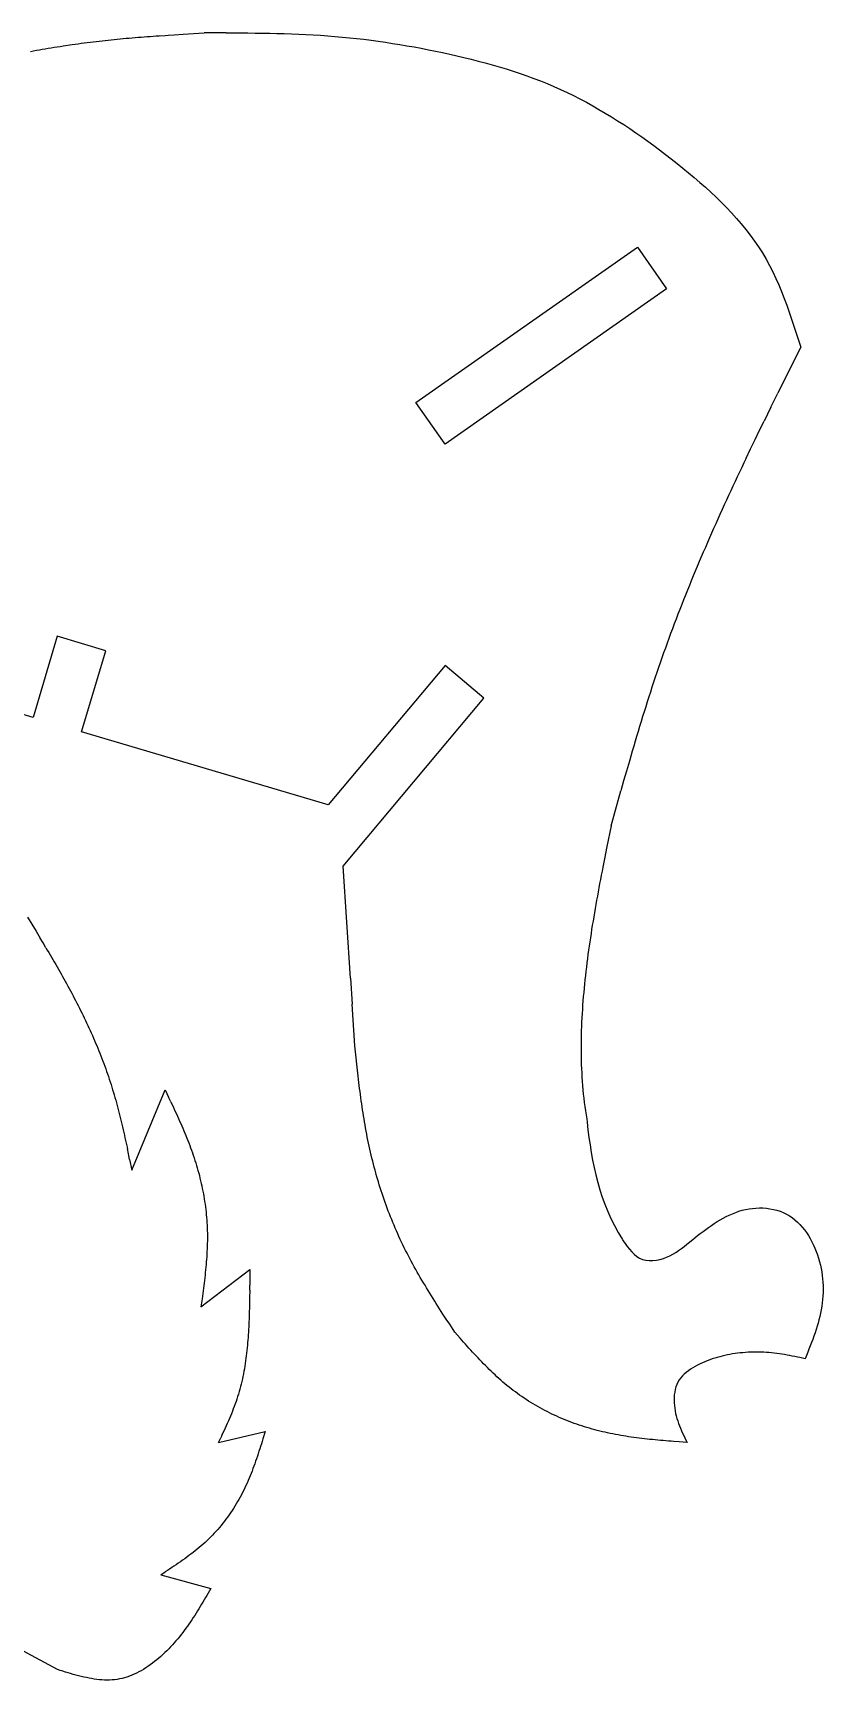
# Model space of a CAD drawing. Extents: x -3475 to 3475, y -2114 to 2114.
# Drawn here: x 2996 to 3445, y 1163 to 2100 of the extents above; entities that cross this region are included whole.
import ezdxf

# ---------------------------------------------------------------- set-up
doc = ezdxf.new("R2010")
doc.units = 0
doc.header["$MEASUREMENT"] = 0
doc.layers.get('0').update_dxf_attribs({"linetype": 'CONTINUOUS'})

msp = doc.modelspace()

# ---------------------------------------------------------------- linework, layer by layer
for p, q in [((3062.54, 2097.86), (3064.26, 2097.98)), ((3064.26, 2097.98), (3065.97, 2098.1)), ((3065.97, 2098.1), (3067.68, 2098.22)), ((3067.68, 2098.22), (3071.1, 2098.45)), ((3071.1, 2098.45), (3072.82, 2098.56)), ((3072.82, 2098.56), (3076.24, 2098.78)), ((3076.24, 2098.78), (3081.38, 2099.09)), ((3081.38, 2099.09), (3093.38, 2099.78)), ((3105.79, 2099.81), (3093.38, 2099.78)), ((3105.79, 2099.81), (3109.93, 2099.81)), ((3109.93, 2099.81), (3114.07, 2099.8)), ((3114.07, 2099.8), (3118.2, 2099.78)), ((3118.2, 2099.78), (3122.34, 2099.75)), ((3122.34, 2099.75), (3126.47, 2099.7)), ((3126.47, 2099.7), (3130.61, 2099.63)), ((3130.61, 2099.63), (3134.74, 2099.54)), ((3134.74, 2099.54), (3138.87, 2099.43)), ((3138.87, 2099.43), (3142.99, 2099.3)), ((3142.99, 2099.3), (3147.12, 2099.14)), ((3147.12, 2099.14), (3151.24, 2098.95)), ((3151.24, 2098.95), (3155.36, 2098.73)), ((3155.36, 2098.73), (3159.48, 2098.48)), ((3159.48, 2098.48), (3163.6, 2098.19)), ((3163.6, 2098.19), (3167.71, 2097.87)), ((2994.48, 2089.32), (2996.17, 2089.63)), ((2996.17, 2089.63), (2997.86, 2089.93)), ((2997.86, 2089.93), (2999.55, 2090.23)), ((2999.55, 2090.23), (3001.24, 2090.53)), ((3001.24, 2090.53), (3002.93, 2090.82)), ((3002.93, 2090.82), (3004.62, 2091.1)), ((3004.62, 2091.1), (3006.32, 2091.38)), ((3006.32, 2091.38), (3008.01, 2091.65)), ((3008.01, 2091.65), (3009.71, 2091.93)), ((3009.71, 2091.93), (3011.4, 2092.19)), ((3011.4, 2092.19), (3013.1, 2092.45)), ((3013.1, 2092.45), (3018.19, 2093.2)), ((3018.19, 2093.2), (3019.89, 2093.45)), ((3019.89, 2093.45), (3021.59, 2093.68)), ((3021.59, 2093.68), (3023.29, 2093.91)), ((3023.29, 2093.91), (3024.99, 2094.14)), ((3024.99, 2094.14), (3026.69, 2094.36)), ((3026.69, 2094.36), (3028.4, 2094.58)), ((3028.4, 2094.58), (3030.1, 2094.79)), ((3030.1, 2094.79), (3031.8, 2094.99)), ((3031.8, 2094.99), (3033.51, 2095.19)), ((3033.51, 2095.19), (3035.21, 2095.39)), ((3035.21, 2095.39), (3036.92, 2095.57)), ((3036.92, 2095.57), (3038.62, 2095.76)), ((3038.62, 2095.76), (3040.33, 2095.94)), ((3040.33, 2095.94), (3042.03, 2096.11)), ((3042.03, 2096.11), (3043.74, 2096.28)), ((3043.74, 2096.28), (3045.45, 2096.44)), ((3045.45, 2096.44), (3047.16, 2096.6)), ((3047.16, 2096.6), (3048.86, 2096.76)), ((3048.86, 2096.76), (3050.57, 2096.91)), ((3050.57, 2096.91), (3052.28, 2097.06)), ((3052.28, 2097.06), (3053.99, 2097.2)), ((3053.99, 2097.2), (3055.7, 2097.34)), ((3055.7, 2097.34), (3057.41, 2097.47)), ((3057.41, 2097.47), (3059.12, 2097.61)), ((3059.12, 2097.61), (3060.83, 2097.74)), ((3060.83, 2097.74), (3062.54, 2097.86)), ((3167.71, 2097.87), (3171.82, 2097.5)), ((3171.82, 2097.5), (3175.93, 2097.1)), ((3175.93, 2097.1), (3180.03, 2096.66)), ((3180.03, 2096.66), (3184.13, 2096.18)), ((3184.13, 2096.18), (3188.22, 2095.67)), ((3188.22, 2095.67), (3192.32, 2095.11)), ((3192.32, 2095.11), (3196.41, 2094.53)), ((3196.41, 2094.53), (3200.49, 2093.9)), ((3200.49, 2093.9), (3204.57, 2093.25)), ((3204.57, 2093.25), (3208.65, 2092.55)), ((3208.65, 2092.55), (3212.72, 2091.83)), ((3212.72, 2091.83), (3216.79, 2091.07)), ((3216.79, 2091.07), (3220.86, 2090.28)), ((3220.86, 2090.28), (3224.92, 2089.45)), ((3224.92, 2089.45), (3228.98, 2088.6)), ((3228.98, 2088.6), (3233.03, 2087.71)), ((3233.03, 2087.71), (3237.08, 2086.79)), ((3237.08, 2086.79), (3241.12, 2085.84)), ((3241.12, 2085.84), (3245.15, 2084.86)), ((3245.15, 2084.86), (3249.18, 2083.83)), ((3249.18, 2083.83), (3253.19, 2082.77)), ((3253.19, 2082.77), (3257.18, 2081.66)), ((3257.18, 2081.66), (3261.17, 2080.51)), ((3261.17, 2080.51), (3265.13, 2079.31)), ((3265.13, 2079.31), (3269.08, 2078.06)), ((3269.08, 2078.06), (3273, 2076.76)), ((3273, 2076.76), (3276.9, 2075.4)), ((3276.9, 2075.4), (3280.78, 2073.98)), ((3280.78, 2073.98), (3284.63, 2072.51)), ((3284.63, 2072.51), (3288.45, 2070.97)), ((3288.45, 2070.97), (3292.24, 2069.37)), ((3292.24, 2069.37), (3296, 2067.7)), ((3296, 2067.7), (3299.72, 2065.97)), ((3299.72, 2065.97), (3303.42, 2064.17)), ((3303.42, 2064.17), (3307.08, 2062.31)), ((3307.08, 2062.31), (3310.72, 2060.39)), ((3310.72, 2060.39), (3314.32, 2058.4)), ((3314.32, 2058.4), (3317.9, 2056.37)), ((3317.9, 2056.37), (3321.46, 2054.28)), ((3321.46, 2054.28), (3324.98, 2052.13)), ((3324.98, 2052.13), (3328.48, 2049.93)), ((3328.48, 2049.93), (3331.96, 2047.69)), ((3331.96, 2047.69), (3335.42, 2045.4)), ((3335.42, 2045.4), (3338.85, 2043.06)), ((3338.85, 2043.06), (3342.26, 2040.68)), ((3342.26, 2040.68), (3345.65, 2038.26)), ((3345.65, 2038.26), (3349.03, 2035.8)), ((3349.03, 2035.8), (3352.38, 2033.3)), ((3352.38, 2033.3), (3355.72, 2030.77)), ((3355.72, 2030.77), (3359.04, 2028.2)), ((3359.04, 2028.2), (3362.34, 2025.6)), ((3362.34, 2025.6), (3365.63, 2022.97)), ((3365.63, 2022.97), (3368.88, 2020.3)), ((3368.88, 2020.3), (3372.11, 2017.6)), ((3372.11, 2017.6), (3375.3, 2014.86)), ((3375.3, 2014.86), (3378.45, 2012.07)), ((3378.45, 2012.07), (3381.54, 2009.25)), ((3381.54, 2009.25), (3384.59, 2006.37)), ((3384.59, 2006.37), (3387.57, 2003.45)), ((3387.57, 2003.45), (3390.5, 2000.48)), ((3390.5, 2000.48), (3393.35, 1997.46)), ((3393.35, 1997.46), (3396.12, 1994.38)), ((3396.12, 1994.38), (3398.81, 1991.25)), ((3398.81, 1991.25), (3401.42, 1988.06)), ((3401.42, 1988.06), (3403.93, 1984.81)), ((3213.79, 1889.66), (3339.82, 1977.91)), ((3339.82, 1977.91), (3356.36, 1954.27)), ((3403.93, 1984.81), (3406.35, 1981.5)), ((3406.35, 1981.5), (3408.66, 1978.13)), ((3408.66, 1978.13), (3410.86, 1974.69)), ((3410.86, 1974.69), (3412.95, 1971.18)), ((3412.95, 1971.18), (3414.92, 1967.6)), ((3414.92, 1967.6), (3416.78, 1963.96)), ((3416.78, 1963.96), (3418.54, 1960.26)), ((3418.54, 1960.26), (3420.21, 1956.5)), ((3356.36, 1954.27), (3230.34, 1866.03)), ((3420.21, 1956.5), (3421.8, 1952.7)), ((3421.8, 1952.7), (3423.31, 1948.86)), ((3423.31, 1948.86), (3424.77, 1944.97)), ((3424.77, 1944.97), (3426.16, 1941.06)), ((3426.16, 1941.06), (3427.51, 1937.12)), ((3427.51, 1937.12), (3428.83, 1933.16)), ((3428.83, 1933.16), (3430.12, 1929.18)), ((3432.65, 1921.2), (3424.81, 1905.44)), ((3430.12, 1929.18), (3431.39, 1925.19)), ((3431.39, 1925.19), (3432.65, 1921.2)), ((3424.81, 1905.44), (3419.59, 1894.93)), ((3415.7, 1887.04), (3419.59, 1894.93)), ((3230.34, 1866.03), (3213.79, 1889.66)), ((3415.7, 1887.04), (3411.83, 1879.14)), ((3406.69, 1868.58), (3409.25, 1873.86)), ((3409.25, 1873.86), (3411.83, 1879.14)), ((3404.14, 1863.3), (3406.69, 1868.58)), ((3400.35, 1855.36), (3399.09, 1852.71)), ((3401.61, 1858.01), (3400.35, 1855.36)), ((3401.61, 1858.01), (3404.14, 1863.3)), ((3396.58, 1847.4), (3395.34, 1844.74)), ((3397.83, 1850.05), (3396.58, 1847.4)), ((3399.09, 1852.71), (3397.83, 1850.05)), ((3391.62, 1836.76), (3390.4, 1834.09)), ((3392.86, 1839.42), (3391.62, 1836.76)), ((3394.09, 1842.08), (3392.86, 1839.42)), ((3395.34, 1844.74), (3394.09, 1842.08)), ((3387.95, 1828.75), (3386.74, 1826.08)), ((3389.17, 1831.42), (3387.95, 1828.75)), ((3390.4, 1834.09), (3389.17, 1831.42)), ((3383.14, 1818.04), (3381.95, 1815.36)), ((3384.33, 1820.72), (3383.14, 1818.04)), ((3385.54, 1823.4), (3384.33, 1820.72)), ((3386.74, 1826.08), (3385.54, 1823.4)), ((3379.59, 1809.98), (3378.42, 1807.29)), ((3380.77, 1812.67), (3379.59, 1809.98)), ((3381.95, 1815.36), (3380.77, 1812.67)), ((3374.95, 1799.19), (3373.81, 1796.49)), ((3376.1, 1801.89), (3374.95, 1799.19)), ((3377.26, 1804.59), (3376.1, 1801.89)), ((3378.42, 1807.29), (3377.26, 1804.59)), ((3371.54, 1791.07), (3370.43, 1788.35)), ((3372.67, 1793.78), (3371.54, 1791.07)), ((3373.81, 1796.49), (3372.67, 1793.78)), ((3367.11, 1780.2), (3366.03, 1777.47)), ((3368.21, 1782.92), (3367.11, 1780.2)), ((3369.31, 1785.64), (3368.21, 1782.92)), ((3370.43, 1788.35), (3369.31, 1785.64)), ((3363.88, 1772.01), (3362.81, 1769.27)), ((3364.95, 1774.74), (3363.88, 1772.01)), ((3366.03, 1777.47), (3364.95, 1774.74)), ((3359.68, 1761.05), (3358.66, 1758.3)), ((3360.72, 1763.79), (3359.68, 1761.05)), ((3361.76, 1766.54), (3360.72, 1763.79)), ((3362.81, 1769.27), (3361.76, 1766.54)), ((3009.63, 1756.73), (2995.97, 1710.63)), ((3037.29, 1748.54), (3009.63, 1756.73)), ((3356.64, 1752.79), (3355.65, 1750.03)), ((3357.65, 1755.55), (3356.64, 1752.79)), ((3358.66, 1758.3), (3357.65, 1755.55)), ((2995.97, 1710.63), (2876.12, 1746.13)), ((3023.63, 1702.44), (3037.29, 1748.54)), ((3353.69, 1744.51), (3352.72, 1741.74)), ((3354.66, 1747.27), (3353.69, 1744.51)), ((3355.65, 1750.03), (3354.66, 1747.27)), ((3230.36, 1740.1), (3163.89, 1660.89)), ((3252.45, 1721.56), (3230.36, 1740.1)), ((3349.89, 1733.41), (3348.97, 1730.63)), ((3350.82, 1736.19), (3349.89, 1733.41)), ((3351.77, 1738.96), (3350.82, 1736.19)), ((3352.72, 1741.74), (3351.77, 1738.96)), ((3347.14, 1725.05), (3346.24, 1722.26)), ((3348.05, 1727.84), (3347.14, 1725.05)), ((3348.97, 1730.63), (3348.05, 1727.84)), ((3172.34, 1626.07), (3252.45, 1721.56)), ((3344.47, 1716.67), (3343.59, 1713.87)), ((3345.35, 1719.47), (3344.47, 1716.67)), ((3346.24, 1722.26), (3345.35, 1719.47)), ((3341.01, 1705.46), (3340.16, 1702.65)), ((3341.86, 1708.26), (3341.01, 1705.46)), ((3342.73, 1711.07), (3341.86, 1708.26)), ((3343.59, 1713.87), (3342.73, 1711.07)), ((3163.89, 1660.89), (3023.63, 1702.44)), ((3338.48, 1697.03), (3337.65, 1694.21)), ((3339.32, 1699.84), (3338.48, 1697.03)), ((3340.16, 1702.65), (3339.32, 1699.84)), ((3336, 1688.58), (3335.18, 1685.76)), ((3336.82, 1691.4), (3336, 1688.58)), ((3337.65, 1694.21), (3336.82, 1691.4)), ((3333.55, 1680.12), (3331.94, 1674.47)), ((3335.18, 1685.76), (3333.55, 1680.12)), ((3324.8, 1649.03), (3330.34, 1668.82)), ((3331.94, 1674.47), (3330.34, 1668.82)), ((3324.8, 1649.03), (3322.42, 1637.28)), ((3321.02, 1630.23), (3320.09, 1625.52)), ((3322.42, 1637.28), (3321.02, 1630.23)), ((3176.58, 1562.43), (3172.34, 1626.07)), ((3319.18, 1620.82), (3318.73, 1618.46)), ((3319.63, 1623.17), (3319.18, 1620.82)), ((3320.09, 1625.52), (3319.63, 1623.17)), ((3317.4, 1611.39), (3316.97, 1609.03)), ((3317.84, 1613.75), (3317.4, 1611.39)), ((3318.28, 1616.1), (3317.84, 1613.75)), ((3318.73, 1618.46), (3318.28, 1616.1)), ((3315.71, 1601.94), (3315.3, 1599.57)), ((3316.12, 1604.3), (3315.71, 1601.94)), ((3316.54, 1606.67), (3316.12, 1604.3)), ((3316.97, 1609.03), (3316.54, 1606.67)), ((2992.79, 1597.12), (2997.66, 1589.07)), ((3314.12, 1592.47), (3313.74, 1590.1)), ((3314.51, 1594.84), (3314.12, 1592.47)), ((3314.9, 1597.21), (3314.51, 1594.84)), ((3315.3, 1599.57), (3314.9, 1597.21)), ((2997.66, 1589.07), (3000.09, 1585.04)), ((3001.7, 1582.35), (3000.09, 1585.04)), ((3312.65, 1582.97), (3312.31, 1580.59)), ((3313.01, 1585.35), (3312.65, 1582.97)), ((3313.37, 1587.72), (3313.01, 1585.35)), ((3313.74, 1590.1), (3313.37, 1587.72)), ((3003.3, 1579.66), (3001.7, 1582.35)), ((3003.3, 1579.66), (3004.1, 1578.31)), ((3004.1, 1578.31), (3004.9, 1576.96)), ((3004.9, 1576.96), (3005.69, 1575.61)), ((3005.69, 1575.61), (3006.48, 1574.26)), ((3006.48, 1574.26), (3007.27, 1572.9)), ((3311.64, 1575.82), (3311.33, 1573.43)), ((3311.97, 1578.2), (3311.64, 1575.82)), ((3312.31, 1580.59), (3311.97, 1578.2)), ((3007.27, 1572.9), (3008.06, 1571.55)), ((3008.06, 1571.55), (3008.85, 1570.19)), ((3008.85, 1570.19), (3009.63, 1568.83)), ((3009.63, 1568.83), (3010.41, 1567.47)), ((3010.41, 1567.47), (3011.18, 1566.1)), ((3011.18, 1566.1), (3011.95, 1564.74)), ((3011.95, 1564.74), (3012.72, 1563.37)), ((3310.44, 1566.26), (3310.17, 1563.86)), ((3310.73, 1568.65), (3310.44, 1566.26)), ((3311.02, 1571.04), (3310.73, 1568.65)), ((3311.33, 1573.43), (3311.02, 1571.04)), ((3012.72, 1563.37), (3013.48, 1562)), ((3013.48, 1562), (3014.25, 1560.63)), ((3014.25, 1560.63), (3015, 1559.26)), ((3015, 1559.26), (3015.75, 1557.88)), ((3015.75, 1557.88), (3016.5, 1556.5)), ((3016.5, 1556.5), (3017.25, 1555.12)), ((3017.25, 1555.12), (3017.98, 1553.74)), ((3176.58, 1562.43), (3177.53, 1547.63)), ((3309.42, 1556.65), (3309.2, 1554.24)), ((3309.66, 1559.06), (3309.42, 1556.65)), ((3309.91, 1561.46), (3309.66, 1559.06)), ((3310.17, 1563.86), (3309.91, 1561.46)), ((3017.98, 1553.74), (3018.72, 1552.35)), ((3018.72, 1552.35), (3019.45, 1550.96)), ((3019.45, 1550.96), (3020.17, 1549.56)), ((3020.17, 1549.56), (3020.89, 1548.17)), ((3020.89, 1548.17), (3021.61, 1546.77)), ((3021.61, 1546.77), (3022.31, 1545.37)), ((3022.31, 1545.37), (3023.02, 1543.96)), ((3178.98, 1523.94), (3177.53, 1547.63)), ((3308.61, 1547.01), (3308.45, 1544.6)), ((3308.79, 1549.42), (3308.61, 1547.01)), ((3308.99, 1551.83), (3308.79, 1549.42)), ((3309.2, 1554.24), (3308.99, 1551.83)), ((3023.02, 1543.96), (3023.71, 1542.55)), ((3023.71, 1542.55), (3024.41, 1541.14)), ((3024.41, 1541.14), (3025.09, 1539.73)), ((3025.09, 1539.73), (3025.77, 1538.31)), ((3025.77, 1538.31), (3026.44, 1536.89)), ((3026.44, 1536.89), (3027.11, 1535.47)), ((3308.04, 1537.35), (3307.94, 1534.94)), ((3308.16, 1539.77), (3308.04, 1537.35)), ((3308.29, 1542.18), (3308.16, 1539.77)), ((3308.45, 1544.6), (3308.29, 1542.18)), ((3027.11, 1535.47), (3027.77, 1534.04)), ((3027.77, 1534.04), (3028.42, 1532.61)), ((3028.42, 1532.61), (3029.07, 1531.18)), ((3029.07, 1531.18), (3029.71, 1529.74)), ((3029.71, 1529.74), (3030.34, 1528.31)), ((3030.34, 1528.31), (3030.96, 1526.86)), ((3030.96, 1526.86), (3031.58, 1525.42)), ((3307.74, 1527.69), (3307.71, 1525.28)), ((3307.79, 1530.11), (3307.74, 1527.69)), ((3307.85, 1532.52), (3307.79, 1530.11)), ((3307.94, 1534.94), (3307.85, 1532.52)), ((3031.58, 1525.42), (3032.19, 1523.97)), ((3032.19, 1523.97), (3032.79, 1522.52)), ((3032.79, 1522.52), (3033.38, 1521.07)), ((3033.38, 1521.07), (3033.97, 1519.61)), ((3033.97, 1519.61), (3034.55, 1518.16)), ((3034.55, 1518.16), (3035.12, 1516.69)), ((3179.74, 1516.98), (3178.98, 1523.94)), ((3307.71, 1525.28), (3307.7, 1522.87)), ((3307.7, 1522.87), (3307.71, 1520.45)), ((3307.71, 1520.45), (3307.74, 1518.04)), ((3307.74, 1518.04), (3307.79, 1515.64)), ((3035.12, 1516.69), (3035.68, 1515.23)), ((3035.68, 1515.23), (3036.23, 1513.76)), ((3036.23, 1513.76), (3036.77, 1512.29)), ((3036.77, 1512.29), (3037.31, 1510.82)), ((3037.31, 1510.82), (3037.83, 1509.34)), ((3037.83, 1509.34), (3038.35, 1507.86)), ((3180.13, 1513.5), (3179.74, 1516.98)), ((3180.52, 1510.02), (3180.13, 1513.5)), ((3180.72, 1508.28), (3180.52, 1510.02)), ((3180.92, 1506.55), (3180.72, 1508.28)), ((3307.79, 1515.64), (3307.86, 1513.23)), ((3307.86, 1513.23), (3307.95, 1510.83)), ((3307.95, 1510.83), (3308.07, 1508.42)), ((3308.07, 1508.42), (3308.2, 1506.03)), ((3038.35, 1507.86), (3038.86, 1506.38)), ((3038.86, 1506.38), (3039.36, 1504.89)), ((3039.36, 1504.89), (3039.84, 1503.4)), ((3039.84, 1503.4), (3040.32, 1501.91)), ((3040.32, 1501.91), (3040.79, 1500.42)), ((3040.79, 1500.42), (3041.25, 1498.92)), ((3041.25, 1498.92), (3041.7, 1497.42)), ((3052.2, 1453.16), (3071.07, 1498.77)), ((3071.07, 1498.77), (3073.02, 1494.71)), ((3181.13, 1504.81), (3180.92, 1506.55)), ((3181.34, 1503.07), (3181.13, 1504.81)), ((3181.55, 1501.34), (3181.34, 1503.07)), ((3181.77, 1499.6), (3181.55, 1501.34)), ((3182, 1497.87), (3181.77, 1499.6)), ((3308.2, 1506.03), (3308.37, 1503.63)), ((3308.37, 1503.63), (3308.55, 1501.24)), ((3308.55, 1501.24), (3308.76, 1498.85)), ((3308.76, 1498.85), (3308.99, 1496.46)), ((3041.7, 1497.42), (3042.14, 1495.92)), ((3042.14, 1495.92), (3042.58, 1494.41)), ((3042.58, 1494.41), (3043, 1492.91)), ((3043, 1492.91), (3043.42, 1491.4)), ((3043.42, 1491.4), (3043.83, 1489.89)), ((3043.83, 1489.89), (3044.23, 1488.37)), ((3074.31, 1492), (3073.02, 1494.71)), ((3074.31, 1492), (3074.96, 1490.64)), ((3074.96, 1490.64), (3075.6, 1489.28)), ((3075.6, 1489.28), (3076.24, 1487.93)), ((3182.22, 1496.14), (3182, 1497.87)), ((3182.46, 1494.4), (3182.22, 1496.14)), ((3182.7, 1492.67), (3182.46, 1494.4)), ((3182.94, 1490.94), (3182.7, 1492.67)), ((3183.19, 1489.21), (3182.94, 1490.94)), ((3183.45, 1487.49), (3183.19, 1489.21)), ((3308.99, 1496.46), (3309.25, 1494.08)), ((3309.25, 1494.08), (3309.54, 1491.7)), ((3309.54, 1491.7), (3309.85, 1489.33)), ((3309.85, 1489.33), (3310.19, 1486.96)), ((3044.23, 1488.37), (3044.63, 1486.86)), ((3044.63, 1486.86), (3045.02, 1485.34)), ((3045.02, 1485.34), (3045.4, 1483.82)), ((3045.4, 1483.82), (3045.78, 1482.3)), ((3045.78, 1482.3), (3046.15, 1480.77)), ((3046.15, 1480.77), (3046.52, 1479.25)), ((3076.24, 1487.93), (3076.87, 1486.57)), ((3076.87, 1486.57), (3077.5, 1485.2)), ((3077.5, 1485.2), (3078.13, 1483.84)), ((3078.13, 1483.84), (3078.75, 1482.48)), ((3078.75, 1482.48), (3079.36, 1481.11)), ((3079.36, 1481.11), (3079.97, 1479.74)), ((3183.72, 1485.76), (3183.45, 1487.49)), ((3183.99, 1484.03), (3183.72, 1485.76)), ((3184.27, 1482.31), (3183.99, 1484.03)), ((3184.56, 1480.59), (3184.27, 1482.31)), ((3184.85, 1478.87), (3184.56, 1480.59)), ((3310.19, 1486.96), (3310.55, 1484.6)), ((3310.55, 1484.6), (3310.91, 1482.43)), ((3310.91, 1482.43), (3311.12, 1480.45)), ((3311.12, 1480.45), (3311.62, 1476.13)), ((3046.52, 1479.25), (3046.88, 1477.72)), ((3046.88, 1477.72), (3047.23, 1476.19)), ((3047.23, 1476.19), (3047.59, 1474.66)), ((3047.59, 1474.66), (3047.93, 1473.13)), ((3047.93, 1473.13), (3048.28, 1471.6)), ((3048.28, 1471.6), (3048.62, 1470.07)), ((3079.97, 1479.74), (3080.58, 1478.36)), ((3080.58, 1478.36), (3081.17, 1476.99)), ((3081.17, 1476.99), (3081.76, 1475.61)), ((3081.76, 1475.61), (3082.34, 1474.23)), ((3082.34, 1474.23), (3082.91, 1472.84)), ((3082.91, 1472.84), (3083.48, 1471.45)), ((3083.48, 1471.45), (3084.03, 1470.06)), ((3185.16, 1477.15), (3184.85, 1478.87)), ((3185.47, 1475.43), (3185.16, 1477.15)), ((3185.79, 1473.71), (3185.47, 1475.43)), ((3186.12, 1472), (3185.79, 1473.71)), ((3186.47, 1470.28), (3186.12, 1472)), ((3311.62, 1476.13), (3312.18, 1471.81)), ((3312.18, 1471.81), (3312.8, 1467.5)), ((3048.62, 1470.07), (3048.95, 1468.54)), ((3048.95, 1468.54), (3049.29, 1467)), ((3049.29, 1467), (3049.62, 1465.47)), ((3050.27, 1462.39), (3049.62, 1465.47)), ((3050.92, 1459.32), (3050.27, 1462.39)), ((3084.03, 1470.06), (3084.57, 1468.66)), ((3084.57, 1468.66), (3085.11, 1467.26)), ((3085.11, 1467.26), (3085.63, 1465.86)), ((3085.63, 1465.86), (3086.14, 1464.45)), ((3086.14, 1464.45), (3086.64, 1463.03)), ((3086.64, 1463.03), (3087.13, 1461.61)), ((3087.13, 1461.61), (3087.61, 1460.19)), ((3186.82, 1468.57), (3186.47, 1470.28)), ((3187.18, 1466.86), (3186.82, 1468.57)), ((3187.56, 1465.16), (3187.18, 1466.86)), ((3187.94, 1463.45), (3187.56, 1465.16)), ((3188.34, 1461.75), (3187.94, 1463.45)), ((3188.75, 1460.04), (3188.34, 1461.75)), ((3312.8, 1467.5), (3313.49, 1463.21)), ((3313.49, 1463.21), (3314.28, 1458.93)), ((3050.92, 1459.32), (3052.2, 1453.16)), ((3087.61, 1460.19), (3088.07, 1458.75)), ((3088.07, 1458.75), (3088.52, 1457.32)), ((3088.52, 1457.32), (3088.96, 1455.88)), ((3088.96, 1455.88), (3089.38, 1454.43)), ((3089.38, 1454.43), (3089.79, 1452.98)), ((3089.79, 1452.98), (3090.19, 1451.53)), ((3189.17, 1458.34), (3188.75, 1460.04)), ((3189.6, 1456.65), (3189.17, 1458.34)), ((3190.04, 1454.95), (3189.6, 1456.65)), ((3190.5, 1453.26), (3190.04, 1454.95)), ((3190.96, 1451.57), (3190.5, 1453.26)), ((3314.28, 1458.93), (3315.15, 1454.68)), ((3315.15, 1454.68), (3316.13, 1450.44)), ((3090.19, 1451.53), (3090.57, 1450.07)), ((3090.57, 1450.07), (3090.94, 1448.61)), ((3090.94, 1448.61), (3091.29, 1447.15)), ((3091.29, 1447.15), (3091.63, 1445.68)), ((3091.63, 1445.68), (3091.96, 1444.21)), ((3091.96, 1444.21), (3092.27, 1442.73)), ((3092.27, 1442.73), (3092.57, 1441.26)), ((3191.44, 1449.89), (3190.96, 1451.57)), ((3191.93, 1448.21), (3191.44, 1449.89)), ((3192.43, 1446.53), (3191.93, 1448.21)), ((3192.94, 1444.85), (3192.43, 1446.53)), ((3193.47, 1443.18), (3192.94, 1444.85)), ((3194, 1441.51), (3193.47, 1443.18)), ((3316.13, 1450.44), (3317.22, 1446.23)), ((3317.22, 1446.23), (3318.44, 1442.05)), ((3092.57, 1441.26), (3092.85, 1439.77)), ((3092.85, 1439.77), (3093.11, 1438.29)), ((3093.11, 1438.29), (3093.36, 1436.81)), ((3093.36, 1436.81), (3093.59, 1435.32)), ((3093.59, 1435.32), (3093.81, 1433.83)), ((3093.81, 1433.83), (3094.01, 1432.34)), ((3194.55, 1439.84), (3194, 1441.51)), ((3195.11, 1438.18), (3194.55, 1439.84)), ((3195.68, 1436.52), (3195.11, 1438.18)), ((3196.26, 1434.87), (3195.68, 1436.52)), ((3196.85, 1433.22), (3196.26, 1434.87)), ((3197.46, 1431.58), (3196.85, 1433.22)), ((3318.44, 1442.05), (3319.78, 1437.89)), ((3319.78, 1437.89), (3321.27, 1433.77)), ((3321.27, 1433.77), (3322.92, 1429.68)), ((3094.01, 1432.34), (3094.2, 1430.85)), ((3094.2, 1430.85), (3094.37, 1429.36)), ((3094.37, 1429.36), (3094.52, 1427.86)), ((3094.52, 1427.86), (3094.66, 1426.37)), ((3094.66, 1426.37), (3094.78, 1424.87)), ((3094.78, 1424.87), (3094.88, 1423.38)), ((3198.07, 1429.94), (3197.46, 1431.58)), ((3198.7, 1428.3), (3198.07, 1429.94)), ((3199.34, 1426.67), (3198.7, 1428.3)), ((3199.99, 1425.05), (3199.34, 1426.67)), ((3200.65, 1423.42), (3199.99, 1425.05)), ((3322.92, 1429.68), (3324.72, 1425.63)), ((3324.72, 1425.63), (3326.7, 1421.62)), ((3383.46, 1422.87), (3385.11, 1423.92)), ((3385.11, 1423.92), (3386.79, 1424.93)), ((3386.79, 1424.93), (3388.5, 1425.89)), ((3388.5, 1425.89), (3390.25, 1426.8)), ((3390.25, 1426.8), (3392.02, 1427.64)), ((3392.02, 1427.64), (3393.82, 1428.43)), ((3393.82, 1428.43), (3395.66, 1429.14)), ((3395.66, 1429.14), (3397.52, 1429.78)), ((3397.52, 1429.78), (3399.4, 1430.33)), ((3399.4, 1430.33), (3401.32, 1430.8)), ((3401.32, 1430.8), (3403.25, 1431.18)), ((3403.25, 1431.18), (3405.22, 1431.45)), ((3405.22, 1431.45), (3407.2, 1431.63)), ((3407.2, 1431.63), (3409.2, 1431.7)), ((3409.2, 1431.7), (3411.2, 1431.66)), ((3411.2, 1431.66), (3413.19, 1431.51)), ((3413.19, 1431.51), (3415.18, 1431.25)), ((3415.18, 1431.25), (3417.13, 1430.87)), ((3417.13, 1430.87), (3419.05, 1430.39)), ((3419.05, 1430.39), (3420.93, 1429.78)), ((3420.93, 1429.78), (3422.76, 1429.06)), ((3422.76, 1429.06), (3424.52, 1428.21)), ((3424.52, 1428.21), (3426.22, 1427.25)), ((3426.22, 1427.25), (3427.83, 1426.17)), ((3427.83, 1426.17), (3429.37, 1424.97)), ((3429.37, 1424.97), (3430.84, 1423.68)), ((3430.84, 1423.68), (3432.24, 1422.29)), ((3094.88, 1423.38), (3094.97, 1421.88)), ((3094.97, 1421.88), (3095.03, 1420.38)), ((3095.03, 1420.38), (3095.09, 1418.89)), ((3095.09, 1418.89), (3095.12, 1417.39)), ((3095.12, 1417.39), (3095.14, 1415.9)), ((3095.14, 1414.4), (3095.12, 1412.9)), ((3095.14, 1415.9), (3095.14, 1414.4)), ((3201.33, 1421.81), (3200.65, 1423.42)), ((3202.01, 1420.2), (3201.33, 1421.81)), ((3202.71, 1418.59), (3202.01, 1420.2)), ((3203.42, 1417), (3202.71, 1418.59)), ((3204.14, 1415.4), (3203.42, 1417)), ((3204.87, 1413.81), (3204.14, 1415.4)), ((3326.7, 1421.62), (3328.86, 1417.64)), ((3328.86, 1417.64), (3331.21, 1413.71)), ((3369.44, 1412.25), (3372.49, 1414.71)), ((3372.49, 1414.71), (3374.02, 1415.93)), ((3374.02, 1415.93), (3375.55, 1417.14)), ((3375.55, 1417.14), (3377.1, 1418.34)), ((3377.1, 1418.34), (3378.66, 1419.51)), ((3378.66, 1419.51), (3380.24, 1420.66)), ((3380.24, 1420.66), (3381.84, 1421.79)), ((3381.84, 1421.79), (3383.46, 1422.87)), ((3432.24, 1422.29), (3433.56, 1420.82)), ((3433.56, 1420.82), (3434.8, 1419.26)), ((3434.8, 1419.26), (3435.98, 1417.64)), ((3435.98, 1417.64), (3437.08, 1415.96)), ((3437.08, 1415.96), (3438.11, 1414.22)), ((3094.84, 1405.43), (3094.74, 1403.93)), ((3094.92, 1406.92), (3094.84, 1405.43)), ((3094.99, 1408.42), (3094.92, 1406.92)), ((3095.05, 1409.91), (3094.99, 1408.42)), ((3095.09, 1411.41), (3095.05, 1409.91)), ((3095.12, 1412.9), (3095.09, 1411.41)), ((3205.62, 1412.23), (3204.87, 1413.81)), ((3206.37, 1410.66), (3205.62, 1412.23)), ((3207.14, 1409.09), (3206.37, 1410.66)), ((3207.92, 1407.53), (3207.14, 1409.09)), ((3208.71, 1405.97), (3207.92, 1407.53)), ((3209.51, 1404.42), (3208.71, 1405.97)), ((3331.21, 1413.71), (3331.51, 1413.26)), ((3331.51, 1413.26), (3331.53, 1413.22)), ((3331.53, 1413.22), (3332.73, 1411.5)), ((3332.73, 1411.5), (3333.95, 1409.81)), ((3333.95, 1409.81), (3335.21, 1408.19)), ((3335.21, 1408.19), (3336.52, 1406.69)), ((3336.52, 1406.69), (3337.91, 1405.32)), ((3337.91, 1405.32), (3339.39, 1404.13)), ((3358.2, 1404.46), (3359.94, 1405.38)), ((3359.94, 1405.38), (3361.61, 1406.39)), ((3361.61, 1406.39), (3363.23, 1407.48)), ((3363.23, 1407.48), (3364.82, 1408.62)), ((3364.82, 1408.62), (3366.37, 1409.81)), ((3366.37, 1409.81), (3367.91, 1411.03)), ((3367.91, 1411.03), (3369.44, 1412.25)), ((3438.11, 1414.22), (3439.07, 1412.43)), ((3439.07, 1412.43), (3439.96, 1410.6)), ((3439.96, 1410.6), (3440.78, 1408.75)), ((3440.78, 1408.75), (3441.53, 1406.87)), ((3441.53, 1406.87), (3442.21, 1404.97)), ((3442.21, 1404.97), (3442.82, 1403.06)), ((3091.48, 1375.55), (3119.31, 1396.74)), ((3094.11, 1396.46), (3093.96, 1394.97)), ((3094.26, 1397.96), (3094.11, 1396.46)), ((3094.39, 1399.45), (3094.26, 1397.96)), ((3094.52, 1400.95), (3094.39, 1399.45)), ((3094.64, 1402.44), (3094.52, 1400.95)), ((3094.74, 1403.93), (3094.64, 1402.44)), ((3119.31, 1396.74), (3119.28, 1392.28)), ((3210.33, 1402.87), (3209.51, 1404.42)), ((3211.15, 1401.33), (3210.33, 1402.87)), ((3211.98, 1399.8), (3211.15, 1401.33)), ((3212.82, 1398.27), (3211.98, 1399.8)), ((3213.67, 1396.74), (3212.82, 1398.27)), ((3214.53, 1395.22), (3213.67, 1396.74)), ((3339.39, 1404.13), (3340.99, 1403.17)), ((3340.99, 1403.17), (3342.71, 1402.45)), ((3342.71, 1402.45), (3344.57, 1401.99)), ((3344.57, 1401.99), (3346.51, 1401.78)), ((3346.51, 1401.78), (3348.51, 1401.79)), ((3348.51, 1401.79), (3350.54, 1402)), ((3350.54, 1402), (3352.55, 1402.39)), ((3352.55, 1402.39), (3354.52, 1402.95)), ((3354.52, 1402.95), (3356.4, 1403.64)), ((3356.4, 1403.64), (3358.2, 1404.46)), ((3442.82, 1403.06), (3443.37, 1401.13)), ((3443.37, 1401.13), (3443.84, 1399.2)), ((3443.84, 1399.2), (3444.25, 1397.25)), ((3444.25, 1397.25), (3444.6, 1395.3)), ((3093.09, 1387.5), (3092.9, 1386.01)), ((3093.27, 1388.99), (3093.09, 1387.5)), ((3093.45, 1390.49), (3093.27, 1388.99)), ((3093.63, 1391.98), (3093.45, 1390.49)), ((3093.8, 1393.47), (3093.63, 1391.98)), ((3093.96, 1394.97), (3093.8, 1393.47)), ((3119.23, 1384.86), (3119.25, 1387.83)), ((3119.28, 1392.28), (3119.25, 1387.83)), ((3215.4, 1393.71), (3214.53, 1395.22)), ((3216.27, 1392.2), (3215.4, 1393.71)), ((3217.15, 1390.69), (3216.27, 1392.2)), ((3218.04, 1389.19), (3217.15, 1390.69)), ((3218.94, 1387.69), (3218.04, 1389.19)), ((3219.84, 1386.19), (3218.94, 1387.69)), ((3220.75, 1384.7), (3219.84, 1386.19)), ((3444.6, 1395.3), (3444.88, 1393.34)), ((3444.88, 1393.34), (3445.1, 1391.38)), ((3445.1, 1391.38), (3445.25, 1389.41)), ((3445.25, 1389.41), (3445.35, 1387.45)), ((3445.35, 1387.45), (3445.38, 1385.49)), ((3092.1, 1380.03), (3091.48, 1375.55)), ((3092.3, 1381.53), (3092.1, 1380.03)), ((3092.5, 1383.02), (3092.3, 1381.53)), ((3092.7, 1384.51), (3092.5, 1383.02)), ((3092.9, 1386.01), (3092.7, 1384.51)), ((3119.11, 1377.43), (3119.08, 1375.94)), ((3119.14, 1378.91), (3119.11, 1377.43)), ((3119.17, 1380.4), (3119.14, 1378.91)), ((3119.19, 1381.89), (3119.17, 1380.4)), ((3119.21, 1383.37), (3119.19, 1381.89)), ((3119.23, 1384.86), (3119.21, 1383.37)), ((3221.67, 1383.21), (3220.75, 1384.7)), ((3222.59, 1381.72), (3221.67, 1383.21)), ((3223.51, 1380.24), (3222.59, 1381.72)), ((3224.44, 1378.76), (3223.51, 1380.24)), ((3225.38, 1377.28), (3224.44, 1378.76)), ((3226.32, 1375.8), (3225.38, 1377.28)), ((3444.91, 1377.68), (3444.64, 1375.75)), ((3445.11, 1379.62), (3444.91, 1377.68)), ((3445.26, 1381.57), (3445.11, 1379.62)), ((3445.35, 1383.52), (3445.26, 1381.57)), ((3445.38, 1385.49), (3445.35, 1383.52)), ((3118.84, 1368.5), (3118.78, 1367.02)), ((3118.9, 1369.99), (3118.84, 1368.5)), ((3118.95, 1371.48), (3118.9, 1369.99)), ((3119, 1372.97), (3118.95, 1371.48)), ((3119.04, 1374.45), (3119, 1372.97)), ((3119.08, 1375.94), (3119.04, 1374.45)), ((3227.26, 1374.33), (3226.32, 1375.8)), ((3228.2, 1372.85), (3227.26, 1374.33)), ((3229.15, 1371.38), (3228.2, 1372.85)), ((3231.05, 1368.44), (3229.15, 1371.38)), ((3232.97, 1365.51), (3231.05, 1368.44)), ((3443.06, 1368.13), (3442.55, 1366.25)), ((3443.53, 1370.02), (3443.06, 1368.13)), ((3443.95, 1371.92), (3443.53, 1370.02)), ((3444.32, 1373.83), (3443.95, 1371.92)), ((3444.64, 1375.75), (3444.32, 1373.83)), ((3118.26, 1358.08), (3118.15, 1356.59)), ((3118.37, 1359.57), (3118.26, 1358.08)), ((3118.46, 1361.06), (3118.37, 1359.57)), ((3118.55, 1362.55), (3118.46, 1361.06)), ((3118.63, 1364.04), (3118.55, 1362.55)), ((3118.71, 1365.53), (3118.63, 1364.04)), ((3118.78, 1367.02), (3118.71, 1365.53)), ((3235.84, 1361.11), (3232.97, 1365.51)), ((3238.87, 1357.67), (3235.84, 1361.11)), ((3440.15, 1358.81), (3439.48, 1356.97)), ((3440.8, 1360.66), (3440.15, 1358.81)), ((3441.41, 1362.52), (3440.8, 1360.66)), ((3442, 1364.38), (3441.41, 1362.52)), ((3442.55, 1366.25), (3442, 1364.38)), ((3117.45, 1349.15), (3117.27, 1347.66)), ((3117.61, 1350.63), (3117.45, 1349.15)), ((3117.76, 1352.12), (3117.61, 1350.63)), ((3117.9, 1353.61), (3117.76, 1352.12)), ((3118.03, 1355.1), (3117.9, 1353.61)), ((3118.15, 1356.59), (3118.03, 1355.1)), ((3239.89, 1356.53), (3238.87, 1357.67)), ((3240.9, 1355.39), (3239.89, 1356.53)), ((3241.92, 1354.25), (3240.9, 1355.39)), ((3242.94, 1353.12), (3241.92, 1354.25)), ((3243.96, 1351.99), (3242.94, 1353.12)), ((3244.99, 1350.86), (3243.96, 1351.99)), ((3246.01, 1349.74), (3244.99, 1350.86)), ((3247.05, 1348.62), (3246.01, 1349.74)), ((3395.31, 1348.86), (3393.84, 1348.64)), ((3396.78, 1349.06), (3395.31, 1348.86)), ((3398.26, 1349.24), (3396.78, 1349.06)), ((3399.74, 1349.39), (3398.26, 1349.24)), ((3401.23, 1349.51), (3399.74, 1349.39)), ((3402.71, 1349.61), (3401.23, 1349.51)), ((3404.2, 1349.68), (3402.71, 1349.61)), ((3405.69, 1349.73), (3404.2, 1349.68)), ((3407.18, 1349.75), (3405.69, 1349.73)), ((3408.67, 1349.74), (3407.18, 1349.75)), ((3410.16, 1349.71), (3408.67, 1349.74)), ((3411.65, 1349.66), (3410.16, 1349.71)), ((3413.14, 1349.57), (3411.65, 1349.66)), ((3414.62, 1349.46), (3413.14, 1349.57)), ((3416.1, 1349.33), (3414.62, 1349.46)), ((3417.58, 1349.17), (3416.1, 1349.33)), ((3419.05, 1348.98), (3417.58, 1349.17)), ((3420.52, 1348.77), (3419.05, 1348.98)), ((3421.99, 1348.55), (3420.52, 1348.77)), ((3436.62, 1349.63), (3435.87, 1347.8)), ((3437.35, 1351.46), (3436.62, 1349.63)), ((3438.08, 1353.29), (3437.35, 1351.46)), ((3438.79, 1355.13), (3438.08, 1353.29)), ((3439.48, 1356.97), (3438.79, 1355.13)), ((3116.2, 1340.29), (3115.94, 1338.82)), ((3116.44, 1341.76), (3116.2, 1340.29)), ((3116.67, 1343.23), (3116.44, 1341.76)), ((3116.88, 1344.7), (3116.67, 1343.23)), ((3117.08, 1346.18), (3116.88, 1344.7)), ((3117.27, 1347.66), (3117.08, 1346.18)), ((3248.08, 1347.5), (3247.05, 1348.62)), ((3249.13, 1346.4), (3248.08, 1347.5)), ((3250.17, 1345.29), (3249.13, 1346.4)), ((3251.22, 1344.2), (3250.17, 1345.29)), ((3252.28, 1343.11), (3251.22, 1344.2)), ((3253.35, 1342.03), (3252.28, 1343.11)), ((3254.42, 1340.96), (3253.35, 1342.03)), ((3255.5, 1339.89), (3254.42, 1340.96)), ((3256.58, 1338.83), (3255.5, 1339.89)), ((3370.05, 1339.98), (3368.79, 1339.11)), ((3371.35, 1340.8), (3370.05, 1339.98)), ((3372.68, 1341.57), (3371.35, 1340.8)), ((3374.03, 1342.29), (3372.68, 1341.57)), ((3375.39, 1342.98), (3374.03, 1342.29)), ((3376.76, 1343.62), (3375.39, 1342.98)), ((3378.14, 1344.23), (3376.76, 1343.62)), ((3379.52, 1344.8), (3378.14, 1344.23)), ((3380.92, 1345.33), (3379.52, 1344.8)), ((3382.33, 1345.82), (3380.92, 1345.33)), ((3383.74, 1346.28), (3382.33, 1345.82)), ((3385.16, 1346.71), (3383.74, 1346.28)), ((3386.59, 1347.11), (3385.16, 1346.71)), ((3388.03, 1347.47), (3386.59, 1347.11)), ((3389.47, 1347.8), (3388.03, 1347.47)), ((3390.92, 1348.11), (3389.47, 1347.8)), ((3392.38, 1348.39), (3390.92, 1348.11)), ((3393.84, 1348.64), (3392.38, 1348.39)), ((3423.46, 1348.31), (3421.99, 1348.55)), ((3424.92, 1348.05), (3423.46, 1348.31)), ((3426.38, 1347.78), (3424.92, 1348.05)), ((3427.84, 1347.49), (3426.38, 1347.78)), ((3429.3, 1347.2), (3427.84, 1347.49)), ((3430.76, 1346.9), (3429.3, 1347.2)), ((3432.21, 1346.59), (3430.76, 1346.9)), ((3435.13, 1345.97), (3432.21, 1346.59)), ((3435.87, 1347.8), (3435.13, 1345.97)), ((3114.03, 1330.12), (3113.65, 1328.69)), ((3114.39, 1331.56), (3114.03, 1330.12)), ((3114.74, 1333), (3114.39, 1331.56)), ((3115.07, 1334.45), (3114.74, 1333)), ((3115.38, 1335.9), (3115.07, 1334.45)), ((3115.67, 1337.36), (3115.38, 1335.9)), ((3115.94, 1338.82), (3115.67, 1337.36)), ((3257.68, 1337.79), (3256.58, 1338.83)), ((3258.78, 1336.75), (3257.68, 1337.79)), ((3259.89, 1335.73), (3258.78, 1336.75)), ((3261.01, 1334.71), (3259.89, 1335.73)), ((3262.14, 1333.71), (3261.01, 1334.71)), ((3263.27, 1332.71), (3262.14, 1333.71)), ((3264.42, 1331.73), (3263.27, 1332.71)), ((3265.58, 1330.77), (3264.42, 1331.73)), ((3266.75, 1329.81), (3265.58, 1330.77)), ((3362.17, 1331.3), (3361.66, 1329.91)), ((3362.8, 1332.62), (3362.17, 1331.3)), ((3363.55, 1333.87), (3362.8, 1332.62)), ((3364.42, 1335.05), (3363.55, 1333.87)), ((3365.39, 1336.16), (3364.42, 1335.05)), ((3366.45, 1337.21), (3365.39, 1336.16)), ((3367.58, 1338.19), (3366.45, 1337.21)), ((3368.79, 1339.11), (3367.58, 1338.19)), ((3111.43, 1321.63), (3110.93, 1320.23)), ((3111.91, 1323.03), (3111.43, 1321.63)), ((3112.37, 1324.43), (3111.91, 1323.03)), ((3112.82, 1325.85), (3112.37, 1324.43)), ((3113.24, 1327.27), (3112.82, 1325.85)), ((3113.65, 1328.69), (3113.24, 1327.27)), ((3267.93, 1328.87), (3266.75, 1329.81)), ((3269.13, 1327.94), (3267.93, 1328.87)), ((3270.33, 1327.03), (3269.13, 1327.94)), ((3271.55, 1326.13), (3270.33, 1327.03)), ((3272.78, 1325.25), (3271.55, 1326.13)), ((3274.03, 1324.38), (3272.78, 1325.25)), ((3275.28, 1323.53), (3274.03, 1324.38)), ((3276.55, 1322.7), (3275.28, 1323.53)), ((3277.83, 1321.87), (3276.55, 1322.7)), ((3279.11, 1321.07), (3277.83, 1321.87)), ((3280.41, 1320.28), (3279.11, 1321.07)), ((3360.64, 1323.97), (3360.61, 1322.43)), ((3360.61, 1322.43), (3360.66, 1320.89)), ((3360.75, 1325.49), (3360.64, 1323.97)), ((3360.66, 1320.89), (3360.78, 1319.36)), ((3360.96, 1327), (3360.75, 1325.49)), ((3361.26, 1328.48), (3360.96, 1327)), ((3361.66, 1329.91), (3361.26, 1328.48)), ((3107.65, 1311.94), (3107.07, 1310.57)), ((3108.23, 1313.31), (3107.65, 1311.94)), ((3108.79, 1314.69), (3108.23, 1313.31)), ((3109.35, 1316.06), (3108.79, 1314.69)), ((3109.89, 1317.45), (3109.35, 1316.06)), ((3110.42, 1318.84), (3109.89, 1317.45)), ((3110.93, 1320.23), (3110.42, 1318.84)), ((3281.72, 1319.5), (3280.41, 1320.28)), ((3283.04, 1318.74), (3281.72, 1319.5)), ((3284.37, 1318), (3283.04, 1318.74)), ((3285.71, 1317.27), (3284.37, 1318)), ((3287.06, 1316.55), (3285.71, 1317.27)), ((3288.41, 1315.85), (3287.06, 1316.55)), ((3289.78, 1315.17), (3288.41, 1315.85)), ((3291.15, 1314.5), (3289.78, 1315.17)), ((3292.53, 1313.85), (3291.15, 1314.5)), ((3293.92, 1313.21), (3292.53, 1313.85)), ((3295.32, 1312.59), (3293.92, 1313.21)), ((3296.72, 1311.99), (3295.32, 1312.59)), ((3298.13, 1311.4), (3296.72, 1311.99)), ((3299.55, 1310.83), (3298.13, 1311.4)), ((3360.78, 1319.36), (3360.97, 1317.85)), ((3360.97, 1317.85), (3361.21, 1316.36)), ((3361.21, 1316.36), (3361.52, 1314.89)), ((3361.52, 1314.89), (3361.87, 1313.44)), ((3361.87, 1313.44), (3362.28, 1312.01)), ((3362.28, 1312.01), (3362.73, 1310.59)), ((3101.51, 1298.32), (3128.07, 1304.66)), ((3103.4, 1302.39), (3102.77, 1301.04)), ((3104.02, 1303.75), (3103.4, 1302.39)), ((3104.64, 1305.11), (3104.02, 1303.75)), ((3105.26, 1306.47), (3104.64, 1305.11)), ((3105.87, 1307.83), (3105.26, 1306.47)), ((3106.47, 1309.2), (3105.87, 1307.83)), ((3107.07, 1310.57), (3106.47, 1309.2)), ((3128.07, 1304.66), (3126.75, 1300.39)), ((3300.97, 1310.27), (3299.55, 1310.83)), ((3302.4, 1309.72), (3300.97, 1310.27)), ((3303.83, 1309.2), (3302.4, 1309.72)), ((3305.27, 1308.69), (3303.83, 1309.2)), ((3306.72, 1308.19), (3305.27, 1308.69)), ((3308.16, 1307.71), (3306.72, 1308.19)), ((3309.62, 1307.25), (3308.16, 1307.71)), ((3311.07, 1306.8), (3309.62, 1307.25)), ((3312.53, 1306.37), (3311.07, 1306.8)), ((3314, 1305.95), (3312.53, 1306.37)), ((3315.46, 1305.55), (3314, 1305.95)), ((3316.93, 1305.17), (3315.46, 1305.55)), ((3318.4, 1304.8), (3316.93, 1305.17)), ((3319.88, 1304.45), (3318.4, 1304.8)), ((3321.35, 1304.11), (3319.88, 1304.45)), ((3322.83, 1303.78), (3321.35, 1304.11)), ((3324.32, 1303.47), (3322.83, 1303.78)), ((3325.8, 1303.17), (3324.32, 1303.47)), ((3327.29, 1302.89), (3325.8, 1303.17)), ((3328.78, 1302.61), (3327.29, 1302.89)), ((3330.27, 1302.35), (3328.78, 1302.61)), ((3331.76, 1302.1), (3330.27, 1302.35)), ((3333.25, 1301.86), (3331.76, 1302.1)), ((3334.75, 1301.63), (3333.25, 1301.86)), ((3362.73, 1310.59), (3363.21, 1309.19)), ((3363.21, 1309.19), (3363.73, 1307.8)), ((3363.73, 1307.8), (3364.28, 1306.42)), ((3364.28, 1306.42), (3364.86, 1305.04)), ((3364.86, 1305.04), (3365.46, 1303.68)), ((3365.46, 1303.68), (3366.08, 1302.32)), ((3366.08, 1302.32), (3366.71, 1300.97)), ((3101.51, 1298.32), (3102.77, 1301.04)), ((3124.5, 1293.3), (3124.03, 1291.89)), ((3124.96, 1294.71), (3124.5, 1293.3)), ((3125.41, 1296.13), (3124.96, 1294.71)), ((3125.86, 1297.55), (3125.41, 1296.13)), ((3126.31, 1298.97), (3125.86, 1297.55)), ((3126.75, 1300.39), (3126.31, 1298.97)), ((3336.25, 1301.41), (3334.75, 1301.63)), ((3337.75, 1301.2), (3336.25, 1301.41)), ((3339.25, 1300.99), (3337.75, 1301.2)), ((3340.76, 1300.8), (3339.25, 1300.99)), ((3342.26, 1300.62), (3340.76, 1300.8)), ((3343.77, 1300.44), (3342.26, 1300.62)), ((3345.27, 1300.27), (3343.77, 1300.44)), ((3346.78, 1300.1), (3345.27, 1300.27)), ((3348.29, 1299.95), (3346.78, 1300.1)), ((3349.8, 1299.79), (3348.29, 1299.95)), ((3351.32, 1299.65), (3349.8, 1299.79)), ((3352.83, 1299.51), (3351.32, 1299.65)), ((3354.34, 1299.37), (3352.83, 1299.51)), ((3355.86, 1299.24), (3354.34, 1299.37)), ((3357.37, 1299.11), (3355.86, 1299.24)), ((3358.89, 1298.98), (3357.37, 1299.11)), ((3360.4, 1298.86), (3358.89, 1298.98)), ((3363.44, 1298.62), (3360.4, 1298.86)), ((3367.99, 1298.27), (3363.44, 1298.62)), ((3366.71, 1300.97), (3367.35, 1299.62)), ((3367.35, 1299.62), (3367.99, 1298.27)), ((3121.07, 1283.49), (3120.54, 1282.1)), ((3121.59, 1284.88), (3121.07, 1283.49)), ((3122.09, 1286.27), (3121.59, 1284.88)), ((3122.59, 1287.67), (3122.09, 1286.27)), ((3123.08, 1289.07), (3122.59, 1287.67)), ((3123.56, 1290.48), (3123.08, 1289.07)), ((3124.03, 1291.89), (3123.56, 1290.48)), ((3117.09, 1273.91), (3116.46, 1272.57)), ((3117.7, 1275.26), (3117.09, 1273.91)), ((3118.3, 1276.62), (3117.7, 1275.26)), ((3118.88, 1277.98), (3118.3, 1276.62)), ((3119.44, 1279.35), (3118.88, 1277.98)), ((3120, 1280.73), (3119.44, 1279.35)), ((3120.54, 1282.1), (3120, 1280.73)), ((3112.3, 1264.68), (3111.54, 1263.4)), ((3113.04, 1265.98), (3112.3, 1264.68)), ((3113.76, 1267.28), (3113.04, 1265.98)), ((3114.47, 1268.59), (3113.76, 1267.28)), ((3115.15, 1269.91), (3114.47, 1268.59)), ((3115.81, 1271.24), (3115.15, 1269.91)), ((3116.46, 1272.57), (3115.81, 1271.24)), ((3106.61, 1255.93), (3105.73, 1254.73)), ((3107.48, 1257.14), (3106.61, 1255.93)), ((3108.33, 1258.37), (3107.48, 1257.14)), ((3109.16, 1259.61), (3108.33, 1258.37)), ((3109.97, 1260.86), (3109.16, 1259.61)), ((3110.77, 1262.13), (3109.97, 1260.86)), ((3111.54, 1263.4), (3110.77, 1262.13)), ((3099.05, 1246.71), (3098.03, 1245.63)), ((3100.06, 1247.81), (3099.05, 1246.71)), ((3101.04, 1248.93), (3100.06, 1247.81)), ((3102.01, 1250.06), (3101.04, 1248.93)), ((3102.97, 1251.2), (3102.01, 1250.06)), ((3103.9, 1252.36), (3102.97, 1251.2)), ((3104.82, 1253.54), (3103.9, 1252.36)), ((3105.73, 1254.73), (3104.82, 1253.54)), ((3088.16, 1236.69), (3087, 1235.77)), ((3089.31, 1237.61), (3088.16, 1236.69)), ((3090.45, 1238.56), (3089.31, 1237.61)), ((3091.58, 1239.52), (3090.45, 1238.56)), ((3092.69, 1240.49), (3091.58, 1239.52)), ((3093.79, 1241.48), (3092.69, 1240.49)), ((3094.88, 1242.49), (3093.79, 1241.48)), ((3095.94, 1243.52), (3094.88, 1242.49)), ((3097, 1244.57), (3095.94, 1243.52)), ((3098.03, 1245.63), (3097, 1244.57)), ((3074.88, 1227.18), (3073.64, 1226.36)), ((3076.12, 1228.01), (3074.88, 1227.18)), ((3077.36, 1228.84), (3076.12, 1228.01)), ((3078.59, 1229.68), (3077.36, 1228.84)), ((3079.81, 1230.52), (3078.59, 1229.68)), ((3081.03, 1231.37), (3079.81, 1230.52)), ((3082.24, 1232.23), (3081.03, 1231.37)), ((3083.44, 1233.1), (3082.24, 1232.23)), ((3084.64, 1233.98), (3083.44, 1233.1)), ((3085.82, 1234.87), (3084.64, 1233.98)), ((3087, 1235.77), (3085.82, 1234.87)), ((3068.65, 1223.1), (3071.15, 1224.73)), ((3068.65, 1223.1), (3097.13, 1215.21)), ((3072.4, 1225.55), (3071.15, 1224.73)), ((3073.64, 1226.36), (3072.4, 1225.55)), ((3093.39, 1208.84), (3092.63, 1207.57)), ((3094.14, 1210.11), (3093.39, 1208.84)), ((3094.89, 1211.39), (3094.14, 1210.11)), ((3097.13, 1215.21), (3094.89, 1211.39)), ((3009.84, 1169.15), (2946.3, 1203.65)), ((3087.95, 1200.02), (3087.14, 1198.78)), ((3088.75, 1201.27), (3087.95, 1200.02)), ((3089.54, 1202.52), (3088.75, 1201.27)), ((3090.33, 1203.78), (3089.54, 1202.52)), ((3091.1, 1205.04), (3090.33, 1203.78)), ((3091.87, 1206.31), (3091.1, 1205.04)), ((3092.63, 1207.57), (3091.87, 1206.31)), ((3081.1, 1190.25), (3080.17, 1189.06)), ((3082, 1191.45), (3081.1, 1190.25)), ((3082.89, 1192.65), (3082, 1191.45)), ((3083.77, 1193.86), (3082.89, 1192.65)), ((3084.63, 1195.08), (3083.77, 1193.86)), ((3085.48, 1196.31), (3084.63, 1195.08)), ((3086.32, 1197.54), (3085.48, 1196.31)), ((3087.14, 1198.78), (3086.32, 1197.54)), ((3073.14, 1181.01), (3072.05, 1179.9)), ((3074.21, 1182.12), (3073.14, 1181.01)), ((3075.26, 1183.25), (3074.21, 1182.12)), ((3076.28, 1184.4), (3075.26, 1183.25)), ((3077.28, 1185.55), (3076.28, 1184.4)), ((3078.27, 1186.71), (3077.28, 1185.55)), ((3079.23, 1187.88), (3078.27, 1186.71)), ((3080.17, 1189.06), (3079.23, 1187.88)), ((3061.36, 1170.97), (3060.09, 1170.13)), ((3062.62, 1171.85), (3061.36, 1170.97)), ((3063.86, 1172.76), (3062.62, 1171.85)), ((3065.09, 1173.7), (3063.86, 1172.76)), ((3066.3, 1174.67), (3065.09, 1173.7)), ((3067.49, 1175.67), (3066.3, 1174.67)), ((3068.66, 1176.7), (3067.49, 1175.67)), ((3069.81, 1177.75), (3068.66, 1176.7)), ((3070.94, 1178.81), (3069.81, 1177.75)), ((3072.05, 1179.9), (3070.94, 1178.81)), ((3011.35, 1168.69), (3009.84, 1169.15)), ((3012.85, 1168.22), (3011.35, 1168.69)), ((3014.36, 1167.77), (3012.85, 1168.22)), ((3015.87, 1167.32), (3014.36, 1167.77)), ((3017.37, 1166.88), (3015.87, 1167.32)), ((3018.87, 1166.45), (3017.37, 1166.88)), ((3020.37, 1166.04), (3018.87, 1166.45)), ((3021.87, 1165.65), (3020.37, 1166.04)), ((3023.36, 1165.28), (3021.87, 1165.65)), ((3024.86, 1164.93), (3023.36, 1165.28)), ((3026.35, 1164.6), (3024.86, 1164.93)), ((3027.83, 1164.31), (3026.35, 1164.6)), ((3029.31, 1164.04), (3027.83, 1164.31)), ((3030.79, 1163.81), (3029.31, 1164.04)), ((3032.26, 1163.61), (3030.79, 1163.81)), ((3033.72, 1163.45), (3032.26, 1163.61)), ((3035.19, 1163.34), (3033.72, 1163.45)), ((3036.64, 1163.26), (3035.19, 1163.34)), ((3038.09, 1163.23), (3036.64, 1163.26)), ((3039.53, 1163.26), (3038.09, 1163.23)), ((3040.97, 1163.33), (3039.53, 1163.26)), ((3042.39, 1163.45), (3040.97, 1163.33)), ((3043.82, 1163.64), (3042.39, 1163.45)), ((3045.23, 1163.88), (3043.82, 1163.64)), ((3046.63, 1164.18), (3045.23, 1163.88)), ((3048.03, 1164.54), (3046.63, 1164.18)), ((3049.41, 1164.96), (3048.03, 1164.54)), ((3050.79, 1165.43), (3049.41, 1164.96)), ((3052.16, 1165.96), (3050.79, 1165.43)), ((3053.51, 1166.54), (3052.16, 1165.96)), ((3054.85, 1167.17), (3053.51, 1166.54)), ((3056.18, 1167.84), (3054.85, 1167.17)), ((3057.5, 1168.56), (3056.18, 1167.84)), ((3058.8, 1169.33), (3057.5, 1168.56)), ((3060.09, 1170.13), (3058.8, 1169.33))]:
    msp.add_line(p, q)

doc.saveas('drawing.dxf')
